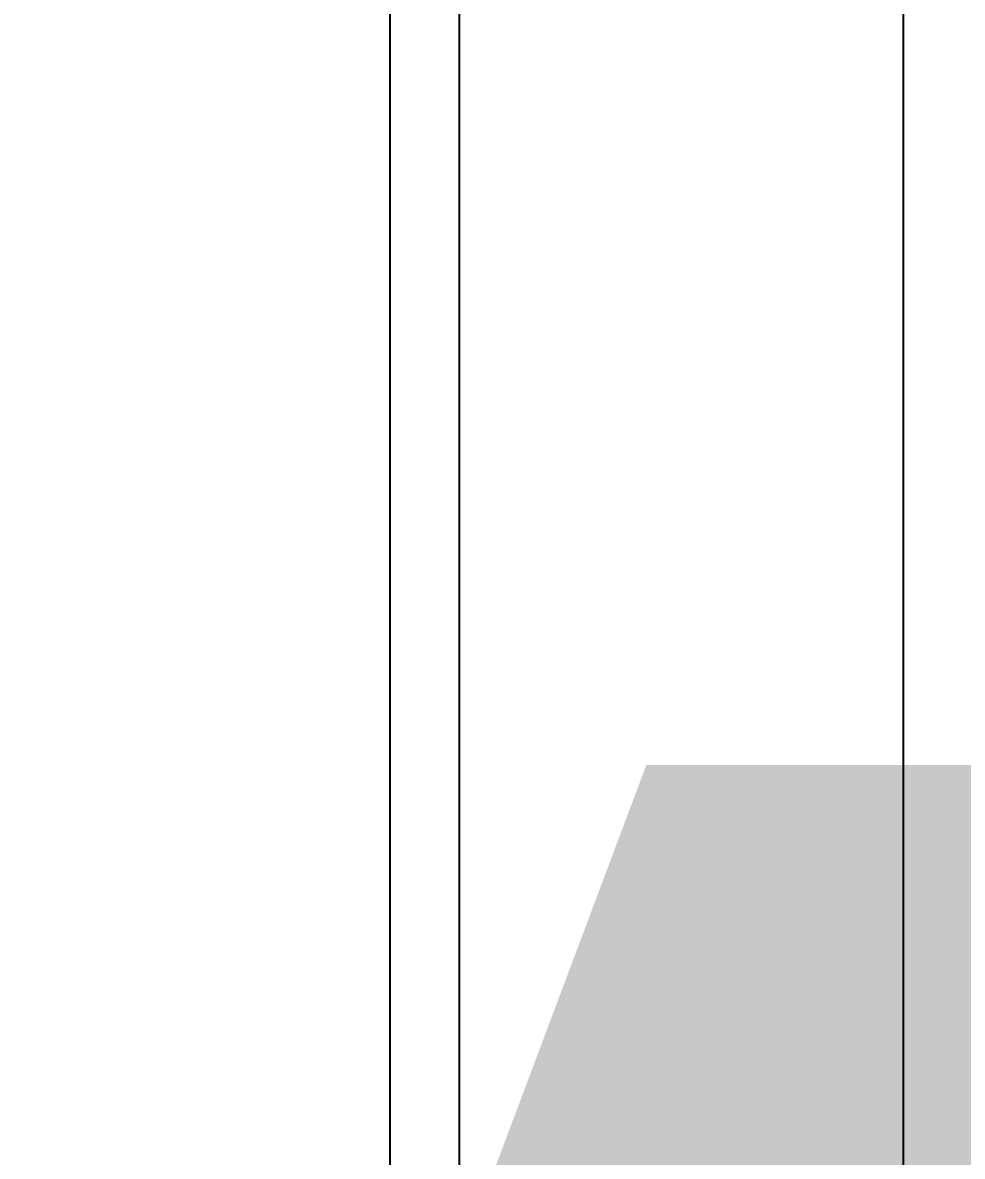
# Model space of a CAD drawing. Header units: metres. Extents: x 531759 to 532148, y 2675314 to 2675634.
# Drawn here: x 531962.758 to 531964.453, y 2675489.319 to 2675491.365 of the extents above; entities that cross this region are included whole.
import ezdxf

# ---------------------------------------------------------------- set-up
doc = ezdxf.new("R2010")
doc.units = ezdxf.units.M
doc.layers.add('IDT', color=7, linetype='Continuous')
doc.layers.add('MMS Block Numbering', color=7, linetype='Continuous')
doc.styles.add('Adani Regular', font='Adani Regular.ttf')
doc.linetypes.add('FOUNDATION LAYOUT$0$FENCELINE1', pattern='A,6.35,-2.54,[133,ltypeshp.shx,S=2.54,R=0,X=-2.54,Y=0],-2.54,25.4', length=36.83)

# ---------------------------------------------------------------- blocks, each defined once
blk = doc.blocks.new('IDT')
at = {"layer": 'IDT', "color": 0}
for p, q in [((12.6025, 7.0104), (12.6025, 16.8104)), ((12.7275, 7.1354), (12.7275, 16.6854))]:
    blk.add_line(p, q, dxfattribs=at)
at = {"layer": 'IDT', "color": 7, "linetype": 'FOUNDATION LAYOUT$0$FENCELINE1', "ltscale": 0.01}
blk.add_lwpolyline([(19.9107, 22.4854), (11.801, 22.4854), (11.801, 6.2104), (19.7314, 6.2104), (25.552, 6.2104), (25.552, 9.0601)], dxfattribs=at)

msp = doc.modelspace()

# ---------------------------------------------------------------- block references
at = {"layer": 'IDT', "color": 8, "rotation": 180}
msp.add_blockref('IDT', (531976.1473, 2675505.2589), dxfattribs=at)

# ---------------------------------------------------------------- texts
at = {"layer": 'MMS Block Numbering', "insert": (531974.1468, 2675479.9706), "char_height": 7.5, "attachment_point": 5, "style": 'Adani Regular'}
msp.add_mtext_dynamic_manual_height_columns('A16c-\\PBL-02', width=41.53538, gutter_width=1, heights=[0], dxfattribs=at)

doc.saveas('drawing.dxf')
